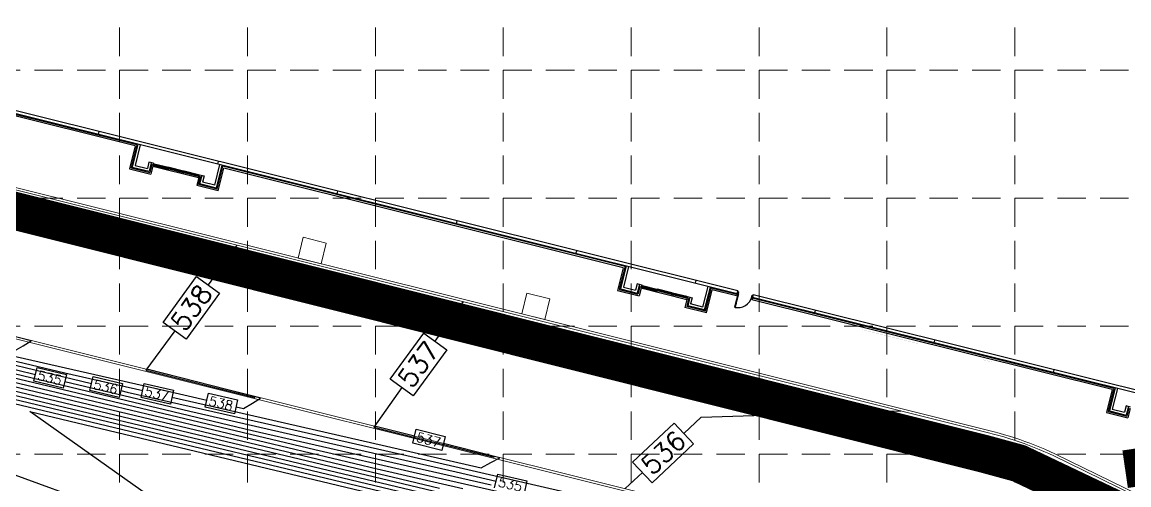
# Model space of a CAD drawing. Header units: feet. Extents: x 2597001 to 2598732, y 7017887 to 7019952.
# Drawn here: x 2597602.7 to 2597836.4, y 7018287.1 to 7018384.8 of the extents above; entities that cross this region are included whole.
import ezdxf

# ---------------------------------------------------------------- set-up
doc = ezdxf.new("R2010")
doc.units = ezdxf.units.FT
doc.header["$LTSCALE"] = 30
doc.header["$MEASUREMENT"] = 0
for name, pattern in [('18358A-BASE-GRAD$0$HIDDEN', [0.375, 0.25, -0.125]), ('18358A-BASE-SITE$0$DASHED2', [0.375, 0.25, -0.125]), ('18358A-BASE-SITE$0$DOT', [0.0624, 0.0312, -0.0312]), ('HIDDEN', [0.375, 0.25, -0.125])]:
    doc.linetypes.add(name, pattern=pattern)
doc.layers.add('18358A-BASE-SITE$0$A-Sidewalk', color=241, linetype='CONTINUOUS', lineweight=20)
doc.layers.add('18358A-BASE-SITE$0$Curb', color=1, linetype='CONTINUOUS', lineweight=9)
for name, color, linetype in [('18358A-BASE-SITE$0$JCP-A-DOOR', 1, 'CONTINUOUS'), ('18358A-BASE-SITE$0$JCP-A-GLAZ', 1, 'CONTINUOUS'), ('18358A-BASE-SITE$0$JCP-A-ROOF-ENTR', 1, '18358A-BASE-SITE$0$DOT'), ('18358A-BASE-SITE$0$JCP-A-WALL-FAC1', 1, 'CONTINUOUS'), ('18358A-BASE-SITE$0$JCP-A-WALL-FAC2', 1, 'CONTINUOUS'), ('18358A-BASE-SITE$0$JCP-A-WALL-FAC3', 1, 'CONTINUOUS'), ('EROSION BLANKET', 84, 'CONTINUOUS'), ('GRID', 254, 'HIDDEN'), ('LIMITS OF DISTURBANCE', 1, 'HIDDEN'), ('PC', 35, 'CONTINUOUS'), ('STORM', 5, 'CONTINUOUS')]:
    doc.layers.add(name, color=color, linetype=linetype)
doc.styles.add('L0.10-P', font='simplex.shx', dxfattribs={"height": 0.1})
doc.styles.add('L100', font='simplex.shx', dxfattribs={"height": 2})

msp = doc.modelspace()

# ---------------------------------------------------------------- linework, layer by layer
at = {"layer": '18358A-BASE-SITE$0$A-Sidewalk', "color": 7}
for p, q in [((2597660.99, 7018335.01), (2597662.08, 7018339.38)), ((2597662.08, 7018339.38), (2597666.94, 7018338.17)), ((2597666.94, 7018338.17), (2597665.85, 7018333.8)), ((2597665.85, 7018333.8), (2597660.99, 7018335.01)), ((2597708.22, 7018323.23), (2597709.31, 7018327.6)), ((2597709.31, 7018327.6), (2597714.17, 7018326.39)), ((2597714.17, 7018326.39), (2597713.08, 7018322.02)), ((2597713.08, 7018322.02), (2597708.22, 7018323.23))]:
    msp.add_line(p, q, dxfattribs=at)
at = {"layer": '18358A-BASE-SITE$0$Curb', "color": 7}
for p, q in [((2597806.74, 7018298.15), (2597479.04, 7018379.86)), ((2597642.86, 7018339.53), (2597479.16, 7018380.35)), ((2597491.91, 7018345.21), (2597763.22, 7018277.57)), ((2597492.03, 7018345.7), (2597763.34, 7018278.05)), ((2597806.86, 7018298.63), (2597642.86, 7018339.53)), ((2597823.81, 7018292.21), (2597860.61, 7018274.23)), ((2597823.59, 7018291.76), (2597860.39, 7018273.78))]:
    msp.add_line(p, q, dxfattribs=at)
for radius in [78.25, 78.75]:
    msp.add_arc((2597787.62, 7018222.27), radius, 62.6336, 75.8566, dxfattribs=at)
at = {"layer": '18358A-BASE-SITE$0$JCP-A-DOOR', "color": 7}
for points in [[(2597753.73, 7018327.58), (2597753.81, 7018327.9), (2597753.97, 7018327.86), (2597753.17, 7018324.63), (2597753.31, 7018324.59), (2597754.03, 7018327.5), (2597753.73, 7018327.58), (2597753.81, 7018327.9)], [(2597753.73, 7018327.58), (2597753.81, 7018327.9), (2597753.97, 7018327.86), (2597753.89, 7018327.54), (2597753.73, 7018327.58)]]:
    msp.add_lwpolyline(points, dxfattribs=at)
msp.add_lwpolyline([(2597756.96, 7018326.77), (2597756.8, 7018326.81), (2597756.88, 7018327.14), (2597757.04, 7018327.1)], close=True, dxfattribs=at)
msp.add_arc((2597753.89, 7018327.54), 3, 256.0002, 346.0002, dxfattribs=at)
at = {"layer": '18358A-BASE-SITE$0$JCP-A-GLAZ', "color": 7}
for p, q in [((2597630.49, 7018354.94), (2597630.4, 7018354.57)), ((2597630.54, 7018354.54), (2597630.4, 7018354.57)), ((2597630.63, 7018354.9), (2597630.49, 7018354.94)), ((2597630.54, 7018354.54), (2597630.63, 7018354.9)), ((2597630.54, 7018354.54), (2597633.57, 7018353.78)), ((2597630.59, 7018354.72), (2597633.62, 7018353.96)), ((2597630.63, 7018354.9), (2597633.66, 7018354.15)), ((2597633.57, 7018353.78), (2597633.66, 7018354.15)), ((2597633.57, 7018353.78), (2597633.71, 7018353.75)), ((2597633.66, 7018354.15), (2597633.8, 7018354.11)), ((2597633.71, 7018353.75), (2597633.8, 7018354.11)), ((2597636.74, 7018352.99), (2597633.71, 7018353.75)), ((2597636.79, 7018353.17), (2597633.76, 7018353.93)), ((2597636.83, 7018353.35), (2597633.8, 7018354.11)), ((2597636.74, 7018352.99), (2597636.83, 7018353.35)), ((2597636.88, 7018352.96), (2597636.74, 7018352.99)), ((2597636.97, 7018353.32), (2597636.83, 7018353.35)), ((2597636.88, 7018352.96), (2597636.97, 7018353.32)), ((2597639.91, 7018352.2), (2597636.88, 7018352.96)), ((2597639.96, 7018352.38), (2597636.93, 7018353.14)), ((2597640, 7018352.56), (2597636.97, 7018353.32)), ((2597639.91, 7018352.2), (2597640, 7018352.56)), ((2597639.91, 7018352.2), (2597640.05, 7018352.17)), ((2597640, 7018352.56), (2597640.15, 7018352.53)), ((2597640.05, 7018352.17), (2597640.15, 7018352.53)), ((2597733.57, 7018329.24), (2597733.48, 7018328.87)), ((2597733.62, 7018328.84), (2597733.48, 7018328.87)), ((2597733.71, 7018329.2), (2597733.57, 7018329.24)), ((2597733.62, 7018328.84), (2597733.71, 7018329.2)), ((2597733.62, 7018328.84), (2597736.65, 7018328.08)), ((2597733.66, 7018329.02), (2597736.69, 7018328.26)), ((2597733.71, 7018329.2), (2597736.74, 7018328.45)), ((2597736.65, 7018328.08), (2597736.74, 7018328.45)), ((2597736.65, 7018328.08), (2597736.79, 7018328.05)), ((2597736.74, 7018328.45), (2597736.88, 7018328.41)), ((2597736.79, 7018328.05), (2597736.88, 7018328.41)), ((2597739.82, 7018327.29), (2597736.79, 7018328.05)), ((2597739.86, 7018327.47), (2597736.84, 7018328.23)), ((2597739.91, 7018327.66), (2597736.88, 7018328.41)), ((2597739.82, 7018327.29), (2597739.91, 7018327.66)), ((2597739.96, 7018327.26), (2597739.82, 7018327.29)), ((2597740.05, 7018327.62), (2597739.91, 7018327.66)), ((2597739.96, 7018327.26), (2597740.05, 7018327.62)), ((2597742.99, 7018326.5), (2597739.96, 7018327.26)), ((2597743.04, 7018326.68), (2597740.01, 7018327.44)), ((2597743.08, 7018326.86), (2597740.05, 7018327.62)), ((2597742.99, 7018326.5), (2597743.08, 7018326.86)), ((2597742.99, 7018326.5), (2597743.13, 7018326.47)), ((2597743.08, 7018326.86), (2597743.22, 7018326.83)), ((2597743.13, 7018326.47), (2597743.22, 7018326.83))]:
    msp.add_line(p, q, dxfattribs=at)
at = {"layer": '18358A-BASE-SITE$0$JCP-A-ROOF-ENTR', "color": 7}
for p, q in [((2597753.75, 7018327.57), (2597753.84, 7018327.94)), ((2597753.75, 7018327.57), (2597753.89, 7018327.54)), ((2597753.98, 7018327.9), (2597753.84, 7018327.94)), ((2597753.89, 7018327.54), (2597753.98, 7018327.9)), ((2597756.8, 7018326.81), (2597756.89, 7018327.18)), ((2597756.89, 7018327.18), (2597757.03, 7018327.14)), ((2597756.94, 7018326.78), (2597757.03, 7018327.14)), ((2597756.8, 7018326.81), (2597756.94, 7018326.78))]:
    msp.add_line(p, q, dxfattribs=at)
at = {"layer": '18358A-BASE-SITE$0$JCP-A-ROOF-ENTR', "color": 7, "flags": 128}
msp.add_lwpolyline([(2597753.31, 7018324.59), (2597754.03, 7018327.5), (2597753.89, 7018327.54), (2597753.17, 7018324.63), (2597753.31, 7018324.59)], dxfattribs=at)
at = {"layer": '18358A-BASE-SITE$0$JCP-A-ROOF-ENTR', "color": 7}
msp.add_arc((2597753.9, 7018327.53), 2.99, 255.8864, 346.1139, dxfattribs=at)
at = {"layer": '18358A-BASE-SITE$0$JCP-A-WALL-FAC1', "color": 7}
for p, q in [((2597626.96, 7018358.9), (2597572.21, 7018372.55)), ((2597626.96, 7018358.9), (2597625.75, 7018354.05)), ((2597627.2, 7018359.02), (2597625.99, 7018354.19)), ((2597627.68, 7018358.9), (2597626.6, 7018354.55)), ((2597629.51, 7018355.23), (2597629.18, 7018353.91)), ((2597630.48, 7018354.99), (2597629.51, 7018355.23)), ((2597625.75, 7018354.05), (2597629.69, 7018353.07)), ((2597625.99, 7018354.19), (2597629.55, 7018353.3)), ((2597626.6, 7018354.55), (2597629.18, 7018353.91)), ((2597630, 7018355.11), (2597629.55, 7018353.3)), ((2597630.11, 7018354.73), (2597629.69, 7018353.07)), ((2597630.11, 7018354.73), (2597630.4, 7018354.66)), ((2597630.4, 7018354.66), (2597630.48, 7018354.99)), ((2597643.4, 7018350.37), (2597644.49, 7018354.71)), ((2597643.77, 7018349.76), (2597644.97, 7018354.59)), ((2597643.91, 7018349.52), (2597645.12, 7018354.37)), ((2597730.04, 7018333.2), (2597645.12, 7018354.37)), ((2597640.39, 7018352.17), (2597639.97, 7018350.5)), ((2597643.91, 7018349.52), (2597639.97, 7018350.5)), ((2597640.09, 7018352.24), (2597640.18, 7018352.57)), ((2597640.39, 7018352.17), (2597640.09, 7018352.24)), ((2597640.18, 7018352.57), (2597641.15, 7018352.33)), ((2597640.66, 7018352.45), (2597640.21, 7018350.65)), ((2597643.77, 7018349.76), (2597640.21, 7018350.65)), ((2597641.15, 7018352.33), (2597640.82, 7018351.01)), ((2597643.4, 7018350.37), (2597640.82, 7018351.01)), ((2597730.04, 7018333.2), (2597728.83, 7018328.35)), ((2597730.27, 7018333.32), (2597729.07, 7018328.49)), ((2597730.76, 7018333.2), (2597729.68, 7018328.86)), ((2597732.59, 7018329.53), (2597732.26, 7018328.21)), ((2597733.56, 7018329.29), (2597732.59, 7018329.53)), ((2597728.83, 7018328.35), (2597732.77, 7018327.37)), ((2597729.07, 7018328.49), (2597732.63, 7018327.61)), ((2597729.68, 7018328.86), (2597732.26, 7018328.21)), ((2597733.08, 7018329.41), (2597732.63, 7018327.61)), ((2597733.18, 7018329.03), (2597732.77, 7018327.37)), ((2597733.18, 7018329.03), (2597733.48, 7018328.96)), ((2597733.48, 7018328.96), (2597733.56, 7018329.29)), ((2597746.48, 7018324.67), (2597747.56, 7018329.01)), ((2597746.84, 7018324.06), (2597748.05, 7018328.89)), ((2597746.99, 7018323.82), (2597748.2, 7018328.67)), ((2597753.64, 7018327.31), (2597748.2, 7018328.67)), ((2597743.46, 7018326.47), (2597743.05, 7018324.8)), ((2597746.99, 7018323.82), (2597743.05, 7018324.8)), ((2597743.17, 7018326.54), (2597743.25, 7018326.87)), ((2597743.46, 7018326.47), (2597743.17, 7018326.54)), ((2597743.25, 7018326.87), (2597744.22, 7018326.63)), ((2597743.74, 7018326.75), (2597743.29, 7018324.95)), ((2597746.84, 7018324.06), (2597743.29, 7018324.95)), ((2597744.22, 7018326.63), (2597743.89, 7018325.31)), ((2597746.48, 7018324.67), (2597743.89, 7018325.31)), ((2597833.26, 7018307.46), (2597756.91, 7018326.5)), ((2597833.26, 7018307.46), (2597832.06, 7018302.61)), ((2597833.5, 7018307.58), (2597832.3, 7018302.75)), ((2597833.98, 7018307.46), (2597832.9, 7018303.12)), ((2597835.82, 7018303.8), (2597835.49, 7018302.47)), ((2597836.78, 7018303.56), (2597835.82, 7018303.8)), ((2597832.06, 7018302.61), (2597835.99, 7018301.63)), ((2597832.3, 7018302.75), (2597835.85, 7018301.87)), ((2597832.9, 7018303.12), (2597835.49, 7018302.47)), ((2597836.3, 7018303.68), (2597835.85, 7018301.87)), ((2597836.41, 7018303.29), (2597835.99, 7018301.63))]:
    msp.add_line(p, q, dxfattribs=at)
at = {"layer": '18358A-BASE-SITE$0$JCP-A-WALL-FAC2', "color": 7, "linetype": '18358A-BASE-SITE$0$DASHED2', "const_width": 0.00781}
msp.add_lwpolyline([(2597807.48, 7018313.58), (2597773.57, 7018322.03), (2597773.45, 7018321.54), (2597807.36, 7018313.09)], close=True, dxfattribs=at)
at = {"layer": '18358A-BASE-SITE$0$JCP-A-WALL-FAC3', "color": 7}
for p, q in [((2597626.6, 7018358.67), (2597572.14, 7018372.25)), ((2597753.68, 7018327.48), (2597572.25, 7018372.72)), ((2597753.83, 7018328.07), (2597572.4, 7018373.3)), ((2597618.87, 7018361.09), (2597619.01, 7018361.68)), ((2597626.6, 7018358.67), (2597625.39, 7018353.83)), ((2597644.07, 7018354.81), (2597644.22, 7018355.4)), ((2597625.39, 7018353.83), (2597629.91, 7018352.7)), ((2597630.4, 7018354.66), (2597629.91, 7018352.7)), ((2597640.01, 7018351.9), (2597630.32, 7018354.31)), ((2597644.13, 7018349.15), (2597645.34, 7018354)), ((2597729.67, 7018332.97), (2597645.34, 7018354)), ((2597640.09, 7018352.24), (2597639.61, 7018350.28)), ((2597644.13, 7018349.15), (2597639.61, 7018350.28)), ((2597669.27, 7018348.53), (2597669.42, 7018349.11)), ((2597694.48, 7018342.24), (2597694.62, 7018342.83)), ((2597719.68, 7018335.96), (2597719.83, 7018336.54)), ((2597729.67, 7018332.97), (2597728.47, 7018328.13)), ((2597744.89, 7018329.67), (2597745.03, 7018330.26)), ((2597728.47, 7018328.13), (2597732.99, 7018327)), ((2597733.48, 7018328.96), (2597732.99, 7018327)), ((2597743.09, 7018326.2), (2597733.39, 7018328.62)), ((2597747.21, 7018323.45), (2597748.42, 7018328.3)), ((2597753.57, 7018327.02), (2597748.42, 7018328.3)), ((2597753.83, 7018328.07), (2597753.57, 7018327.02)), ((2597757.1, 7018327.25), (2597756.84, 7018326.2)), ((2597846, 7018305.09), (2597757.1, 7018327.25)), ((2597743.17, 7018326.54), (2597742.68, 7018324.58)), ((2597832.9, 7018307.24), (2597756.84, 7018326.2)), ((2597846.44, 7018304.35), (2597756.96, 7018326.67)), ((2597747.21, 7018323.45), (2597742.68, 7018324.58)), ((2597770.09, 7018323.39), (2597770.24, 7018323.98)), ((2597795.29, 7018317.11), (2597795.44, 7018317.69)), ((2597820.5, 7018310.82), (2597820.64, 7018311.41)), ((2597832.9, 7018307.24), (2597831.69, 7018302.39)), ((2597831.69, 7018302.39), (2597836.21, 7018301.26)), ((2597836.7, 7018303.22), (2597836.21, 7018301.26))]:
    msp.add_line(p, q, dxfattribs=at)
at = {"layer": 'EROSION BLANKET', "const_width": 8, "flags": 128}
msp.add_lwpolyline([(2597853.53, 7018293.05), (2597835.62, 7018290.44)], dxfattribs=at)
at = {"layer": 'GRID', "color": 252, "linetype": 'HIDDEN', "lineweight": 0, "ltscale": 0.8}
for p, q in [((2597623.33, 7018941.62), (2597623.33, 7017996.5)), ((2597650.33, 7018941.62), (2597650.33, 7017996.5)), ((2597677.33, 7018941.62), (2597677.33, 7017996.5)), ((2597704.33, 7018941.62), (2597704.33, 7017996.5)), ((2597731.33, 7018941.62), (2597731.33, 7017996.5)), ((2597758.33, 7018941.62), (2597758.33, 7017996.5)), ((2597785.33, 7018941.62), (2597785.33, 7017996.5)), ((2597812.33, 7018941.62), (2597812.33, 7017996.5)), ((2597029.33, 7018374.62), (2598703.33, 7018374.62)), ((2597029.33, 7018347.62), (2598703.33, 7018347.62)), ((2597029.33, 7018320.62), (2598703.33, 7018320.62)), ((2597029.33, 7018293.62), (2598703.33, 7018293.62))]:
    msp.add_line(p, q, dxfattribs=at)
at = {"layer": 'LIMITS OF DISTURBANCE', "ltscale": 4, "const_width": 8, "flags": 128}
msp.add_lwpolyline([(2597813.14, 7018291.7), (2597853.75, 7018272.39), (2597938.45, 7018608.01), (2597851.65, 7018629.15), (2597842.88, 7018633.29, 0.129469), (2597672.69, 7018674.15), (2597664.73, 7018675.69), (2597590.03, 7018693.84), (2597544.64, 7018515.12), (2597438.53, 7018464.67), (2597389.52, 7018413.38), (2597469.13, 7018378.04), (2597806.06, 7018293.63)], format="xyb", close=True, dxfattribs=at)
at = {"layer": 'PC', "color": 35}
for p, q in [((2597648.09, 7018337.71), (2597642.02, 7018329.37)), ((2597632.53, 7018321.43), (2597639.59, 7018331.13)), ((2597639.59, 7018331.13), (2597644.44, 7018327.6)), ((2597644.44, 7018327.6), (2597637.38, 7018317.9)), ((2597695.86, 7018325.8), (2597689.9, 7018317.45)), ((2597637.38, 7018317.9), (2597632.53, 7018321.43)), ((2597634.96, 7018319.66), (2597628.88, 7018311.32)), ((2597680.46, 7018309.47), (2597687.52, 7018319.18)), ((2597687.52, 7018319.18), (2597692.38, 7018315.65)), ((2597692.38, 7018315.65), (2597685.32, 7018305.94)), ((2597628.88, 7018311.32), (2597651.88, 7018305.58)), ((2597685.32, 7018305.94), (2597680.46, 7018309.47)), ((2597682.94, 7018307.68), (2597676.98, 7018299.33)), ((2597746.11, 7018301.39), (2597788.23, 7018302.76)), ((2597676.98, 7018299.33), (2597702.43, 7018292.98)), ((2597731.64, 7018291.96), (2597740.41, 7018300.16)), ((2597740.41, 7018300.16), (2597744.51, 7018295.78)), ((2597742.46, 7018297.97), (2597746.11, 7018301.39)), ((2597744.51, 7018295.78), (2597735.74, 7018287.58)), ((2597826.21, 7018279.28), (2597816.35, 7018294.13)), ((2597730.04, 7018286.35), (2597733.69, 7018289.77)), ((2597735.74, 7018287.58), (2597731.64, 7018291.96))]:
    msp.add_line(p, q, dxfattribs=at)
at = {"layer": 'PC', "color": 35, "linetype": 'Continuous'}
for p, q in [((2597564.53, 7018320.25, 535), (2597605.57, 7018310.45, 535)), ((2597564.53, 7018320.25, 535), (2597605.57, 7018310.45, 535)), ((2597605.92, 7018311.91, 535), (2597612.08, 7018310.44, 535)), ((2597605.92, 7018311.91, 535), (2597612.08, 7018310.44, 535)), ((2597601.32, 7018310.56, 534), (2597651.33, 7018298.63, 534)), ((2597601.32, 7018310.56, 534), (2597651.33, 7018298.63, 534)), ((2597611.73, 7018308.98, 535), (2597638.14, 7018302.68, 535)), ((2597611.73, 7018308.98, 535), (2597638.14, 7018302.68, 535)), ((2597627.87, 7018305.58, 537), (2597628.53, 7018308.5, 537)), ((2597627.87, 7018305.58, 537), (2597628.53, 7018308.5, 537)), ((2597623.22, 7018305.6, 536), (2597617.06, 7018307.07, 536)), ((2597623.22, 7018305.6, 536), (2597617.06, 7018307.07, 536)), ((2597623.57, 7018307.06, 536), (2597624.95, 7018306.73, 536)), ((2597623.57, 7018307.06, 536), (2597624.95, 7018306.73, 536)), ((2597634.71, 7018307.1, 537), (2597634.04, 7018304.17, 537)), ((2597634.71, 7018307.1, 537), (2597634.04, 7018304.17, 537)), ((2597641.39, 7018303.55, 538), (2597642.06, 7018306.47, 538)), ((2597641.39, 7018303.55, 538), (2597642.06, 7018306.47, 538)), ((2597642.06, 7018306.47, 538), (2597648.23, 7018305.07, 538)), ((2597642.06, 7018306.47, 538), (2597648.23, 7018305.07, 538)), ((2597648.23, 7018305.07, 538), (2597647.57, 7018302.14, 538)), ((2597648.23, 7018305.07, 538), (2597647.57, 7018302.14, 538)), ((2597647.57, 7018302.14, 538), (2597641.39, 7018303.55, 538)), ((2597647.57, 7018302.14, 538), (2597641.39, 7018303.55, 538)), ((2597685.21, 7018295.95, 537), (2597685.95, 7018298.86, 537)), ((2597685.21, 7018295.95, 537), (2597685.95, 7018298.86, 537)), ((2597692.09, 7018297.31, 537), (2597691.35, 7018294.4, 537)), ((2597692.09, 7018297.31, 537), (2597691.35, 7018294.4, 537)), ((2597679.64, 7018295.33, 537), (2597699.67, 7018290.73, 537)), ((2597679.64, 7018295.33, 537), (2597699.67, 7018290.73, 537)), ((2597701.73, 7018291.85, 537), (2597703.57, 7018292.85, 537)), ((2597701.73, 7018291.85, 537), (2597703.57, 7018292.85, 537)), ((2597677.7, 7018290.52, 532), (2597695.82, 7018286.39, 532)), ((2597677.7, 7018290.52, 532), (2597695.82, 7018286.39, 532)), ((2597685.33, 7018289.83, 533), (2597709.19, 7018284.41, 533)), ((2597685.33, 7018289.83, 533), (2597709.19, 7018284.41, 533)), ((2597699.67, 7018290.73, 537), (2597701.73, 7018291.85, 537)), ((2597699.67, 7018290.73, 537), (2597701.73, 7018291.85, 537)), ((2597703.15, 7018289.4, 535), (2597709.32, 7018287.98, 535)), ((2597703.15, 7018289.4, 535), (2597709.32, 7018287.98, 535))]:
    msp.add_line(p, q, dxfattribs=at)
at = {"layer": 'PC', "color": 35, "linetype": 'Continuous', "extrusion": (-0.23215, -0.97268, 0)}
for p, q in [((2597567.92, 7018320.34, 536), (2597617.41, 7018308.53, 536)), ((2597567.92, 7018320.34, 536), (2597617.41, 7018308.53, 536)), ((2597571.31, 7018320.44, 537), (2597611.76, 7018310.78, 537)), ((2597571.31, 7018320.44, 537), (2597611.76, 7018310.78, 537)), ((2597537.41, 7018319.48, 527), (2597743.65, 7018270.26, 527)), ((2597537.41, 7018319.48, 527), (2597743.65, 7018270.26, 527)), ((2597540.8, 7018319.57, 528), (2597730.46, 7018274.31, 528)), ((2597540.8, 7018319.57, 528), (2597730.46, 7018274.31, 528)), ((2597551.14, 7018318.01, 529), (2597717.27, 7018278.36, 529)), ((2597551.14, 7018318.01, 529), (2597717.27, 7018278.36, 529)), ((2597562.7, 7018316.16, 530), (2597701.89, 7018282.94, 530)), ((2597562.7, 7018316.16, 530), (2597701.89, 7018282.94, 530)), ((2597581.01, 7018313.6, 532), (2597677.7, 7018290.52, 532)), ((2597581.01, 7018313.6, 532), (2597677.7, 7018290.52, 532)), ((2597591.84, 7018311.92, 533), (2597664.52, 7018294.57, 533)), ((2597591.84, 7018311.92, 533), (2597664.52, 7018294.57, 533)), ((2597611.38, 7018307.52, 535), (2597605.22, 7018308.99, 535)), ((2597611.38, 7018307.52, 535), (2597605.22, 7018308.99, 535)), ((2597617.76, 7018309.99, 536), (2597623.92, 7018308.52, 536)), ((2597617.76, 7018309.99, 536), (2597623.92, 7018308.52, 536))]:
    msp.add_line(p, q, dxfattribs=at)
at = {"layer": 'PC', "color": 35, "extrusion": (-0.245785, -0.969324, 0)}
msp.add_line((2597604.66, 7018317.51, 539), (2597587.06, 7018321.98, 539), dxfattribs=at)
msp.add_line((2597604.66, 7018317.51, 539), (2597587.06, 7018321.98, 539), dxfattribs=at)
at = {"layer": 'PC', "color": 35, "extrusion": (0.513278, -0.858223, 0)}
for p, q in [((2597601.01, 7018315.33, 539), (2597602.94, 7018316.48, 539)), ((2597601.01, 7018315.33, 539), (2597602.94, 7018316.48, 539)), ((2597602.94, 7018316.48, 539), (2597604.66, 7018317.51, 539)), ((2597602.94, 7018316.48, 539), (2597604.66, 7018317.51, 539))]:
    msp.add_line(p, q, dxfattribs=at)
at = {"layer": 'PC', "color": 35, "linetype": 'Continuous', "extrusion": (0.23215, 0.97268, 0)}
msp.add_line((2597571.84, 7018314.88, 531), (2597690.89, 7018286.47, 531), dxfattribs=at)
msp.add_line((2597571.84, 7018314.88, 531), (2597690.89, 7018286.47, 531), dxfattribs=at)
at = {"layer": 'PC', "color": 35, "extrusion": (-0.222117, -0.97502, 0)}
msp.add_line((2597598.57, 7018314.84, 538), (2597632.91, 7018307.02, 538), dxfattribs=at)
msp.add_line((2597598.57, 7018314.84, 538), (2597632.91, 7018307.02, 538), dxfattribs=at)
at = {"layer": 'PC', "color": 35, "linetype": 'Continuous', "extrusion": (0.97268, -0.23215, 0)}
for p, q in [((2597605.22, 7018308.99, 535), (2597605.92, 7018311.91, 535)), ((2597605.22, 7018308.99, 535), (2597605.92, 7018311.91, 535)), ((2597612.08, 7018310.44, 535), (2597611.38, 7018307.52, 535)), ((2597612.08, 7018310.44, 535), (2597611.38, 7018307.52, 535)), ((2597617.06, 7018307.07, 536), (2597617.76, 7018309.99, 536)), ((2597617.06, 7018307.07, 536), (2597617.76, 7018309.99, 536)), ((2597623.92, 7018308.52, 536), (2597623.22, 7018305.6, 536)), ((2597623.92, 7018308.52, 536), (2597623.22, 7018305.6, 536))]:
    msp.add_line(p, q, dxfattribs=at)
at = {"layer": 'PC', "color": 35, "linetype": 'Continuous', "extrusion": (-0.222117, -0.97502, 0)}
for p, q in [((2597611.76, 7018310.78, 537), (2597628.2, 7018307.04, 537)), ((2597611.76, 7018310.78, 537), (2597628.2, 7018307.04, 537)), ((2597628.53, 7018308.5, 537), (2597634.71, 7018307.1, 537)), ((2597628.53, 7018308.5, 537), (2597634.71, 7018307.1, 537)), ((2597624.95, 7018306.73, 536), (2597653.88, 7018300.14, 536)), ((2597624.95, 7018306.73, 536), (2597653.88, 7018300.14, 536)), ((2597634.04, 7018304.17, 537), (2597627.87, 7018305.58, 537)), ((2597634.04, 7018304.17, 537), (2597627.87, 7018305.58, 537)), ((2597634.38, 7018305.63, 537), (2597643.39, 7018303.58, 537)), ((2597634.38, 7018305.63, 537), (2597643.39, 7018303.58, 537)), ((2597638.14, 7018302.68, 535), (2597664.36, 7018296.7, 535)), ((2597638.14, 7018302.68, 535), (2597664.36, 7018296.7, 535)), ((2597651.33, 7018298.63, 534), (2597674.85, 7018293.27, 534)), ((2597651.33, 7018298.63, 534), (2597674.85, 7018293.27, 534)), ((2597664.52, 7018294.57, 533), (2597685.33, 7018289.83, 533)), ((2597664.52, 7018294.57, 533), (2597685.33, 7018289.83, 533))]:
    msp.add_line(p, q, dxfattribs=at)
at = {"layer": 'PC', "color": 35, "extrusion": (-0.245835, -0.969312, 0)}
msp.add_line((2597653.07, 7018305.44, 538), (2597629.04, 7018311.54, 538), dxfattribs=at)
msp.add_line((2597653.07, 7018305.44, 538), (2597629.04, 7018311.54, 538), dxfattribs=at)
at = {"layer": 'PC', "color": 35, "extrusion": (-0.221788, -0.975095, 0)}
for p, q in [((2597632.91, 7018307.02, 538), (2597641.73, 7018305.01, 538)), ((2597632.91, 7018307.02, 538), (2597641.73, 7018305.01, 538)), ((2597647.9, 7018303.61, 538), (2597649.45, 7018303.25, 538)), ((2597647.9, 7018303.61, 538), (2597649.45, 7018303.25, 538))]:
    msp.add_line(p, q, dxfattribs=at)
at = {"layer": 'PC', "color": 35, "extrusion": (0.518766, -0.854916, 0)}
for p, q in [((2597649.45, 7018303.25, 538), (2597651.36, 7018304.41, 538)), ((2597649.45, 7018303.25, 538), (2597651.36, 7018304.41, 538)), ((2597651.36, 7018304.41, 538), (2597653.07, 7018305.44, 538)), ((2597651.36, 7018304.41, 538), (2597653.07, 7018305.44, 538))]:
    msp.add_line(p, q, dxfattribs=at)
at = {"layer": 'PC', "color": 35, "extrusion": (-0.23215, -0.97268, 0)}
msp.add_line((2597604.35, 7018302.6, 526), (2597756.84, 7018266.2, 526), dxfattribs=at)
msp.add_line((2597604.35, 7018302.6, 526), (2597756.84, 7018266.2, 526), dxfattribs=at)
at = {"layer": 'PC', "color": 35, "extrusion": (-0.577234, -0.816579, 0)}
msp.add_line((2597633.36, 7018282.09, 526), (2597604.35, 7018302.6, 526), dxfattribs=at)
msp.add_line((2597633.36, 7018282.09, 526), (2597604.35, 7018302.6, 526), dxfattribs=at)
at = {"layer": 'PC', "color": 35, "linetype": 'Continuous', "extrusion": (-0.221788, -0.975095, 0)}
for p, q in [((2597643.39, 7018303.58, 537), (2597679.64, 7018295.33, 537)), ((2597643.39, 7018303.58, 537), (2597679.64, 7018295.33, 537)), ((2597653.88, 7018300.14, 536), (2597687.03, 7018292.6, 536)), ((2597653.88, 7018300.14, 536), (2597687.03, 7018292.6, 536))]:
    msp.add_line(p, q, dxfattribs=at)
at = {"layer": 'PC', "color": 35, "linetype": 'Continuous', "extrusion": (-0.245479, -0.969402, 0)}
for p, q in [((2597685.58, 7018297.41, 537), (2597677.14, 7018299.54, 537)), ((2597685.58, 7018297.41, 537), (2597677.14, 7018299.54, 537)), ((2597694.76, 7018295.08, 537), (2597691.72, 7018295.85, 537)), ((2597694.76, 7018295.08, 537), (2597691.72, 7018295.85, 537)), ((2597703.57, 7018292.85, 537), (2597694.76, 7018295.08, 537)), ((2597703.57, 7018292.85, 537), (2597694.76, 7018295.08, 537))]:
    msp.add_line(p, q, dxfattribs=at)
at = {"layer": 'PC', "color": 35, "linetype": 'Continuous', "extrusion": (0.245479, 0.969402, 0)}
for p, q in [((2597685.95, 7018298.86, 537), (2597692.09, 7018297.31, 537)), ((2597685.95, 7018298.86, 537), (2597692.09, 7018297.31, 537)), ((2597691.35, 7018294.4, 537), (2597685.21, 7018295.95, 537)), ((2597691.35, 7018294.4, 537), (2597685.21, 7018295.95, 537))]:
    msp.add_line(p, q, dxfattribs=at)
at = {"layer": 'PC', "color": 35, "linetype": 'Continuous', "extrusion": (0.221788, 0.975095, 0)}
for p, q in [((2597664.36, 7018296.7, 535), (2597694.41, 7018289.87, 535)), ((2597664.36, 7018296.7, 535), (2597694.41, 7018289.87, 535)), ((2597674.85, 7018293.27, 534), (2597701.8, 7018287.14, 534)), ((2597674.85, 7018293.27, 534), (2597701.8, 7018287.14, 534))]:
    msp.add_line(p, q, dxfattribs=at)
at = {"layer": 'PC', "color": 35, "linetype": 'Continuous', "extrusion": (0.223929, 0.974605, 0)}
msp.add_line((2597687.03, 7018292.6, 536), (2597730.74, 7018282.56, 536), dxfattribs=at)
msp.add_line((2597687.03, 7018292.6, 536), (2597730.74, 7018282.56, 536), dxfattribs=at)
at = {"layer": 'PC', "color": 35, "linetype": 'Continuous', "extrusion": (-0.223929, -0.974605, 0)}
msp.add_line((2597694.41, 7018289.87, 535), (2597702.81, 7018287.94, 535), dxfattribs=at)
msp.add_line((2597694.41, 7018289.87, 535), (2597702.81, 7018287.94, 535), dxfattribs=at)
at = {"layer": 'PC', "color": 35, "linetype": 'Continuous', "extrusion": (0.974605, -0.223929, 0)}
for p, q in [((2597702.48, 7018286.48, 535), (2597703.15, 7018289.4, 535)), ((2597702.48, 7018286.48, 535), (2597703.15, 7018289.4, 535)), ((2597709.32, 7018287.98, 535), (2597708.65, 7018285.06, 535)), ((2597709.32, 7018287.98, 535), (2597708.65, 7018285.06, 535))]:
    msp.add_line(p, q, dxfattribs=at)
at = {"layer": 'STORM', "color": 170}
msp.add_line((2597487.15, 7018330.74, 526.5), (2597660.37, 7018267.73, 526.5), dxfattribs=at)
msp.add_line((2597487.15, 7018330.74, 526.5), (2597660.37, 7018267.73, 526.5), dxfattribs=at)
at = {"layer": 'STORM', "color": 170, "linetype": '18358A-BASE-GRAD$0$HIDDEN'}
for centre, radius, start, end in [((2597094.87, 7019225.1), 1236.79, 294.93224, 315.23333), ((2597094.87, 7019225.1), 1236.79, 294.93224, 315.23333), ((2597094.87, 7019225.1), 1238.79, 294.93224, 315.28612), ((2597094.87, 7019225.1), 1238.79, 294.93224, 315.28612), ((2597133.75, 7019178.63), 1162.09, 296.63259, 314.45147), ((2597133.75, 7019178.63), 1162.09, 296.63259, 314.45147), ((2597133.75, 7019178.63), 1164.09, 296.63259, 314.50259), ((2597133.75, 7019178.63), 1164.09, 296.63259, 314.50259)]:
    msp.add_arc(centre, radius, start, end, dxfattribs=at)

# ---------------------------------------------------------------- texts
at = {"layer": 'PC', "color": 35}
for s, height, rotation, style, p in [('538', 4, 53.961, 'L100', (2597637.08, 7018319.18)), ('537', 4, 53.961, 'L100', (2597685.01, 7018307.23)), ('535', 2, 346.5763, 'L0.10-P', (2597605.83, 7018309.36, 535)), ('535', 2, 346.5763, 'L0.10-P', (2597605.83, 7018309.36, 535)), ('536', 2, 346.5763, 'L0.10-P', (2597617.66, 7018307.44, 536)), ('536', 2, 346.5763, 'L0.10-P', (2597617.66, 7018307.44, 536)), ('537', 2, 347.1666, 'L0.10-P', (2597628.47, 7018305.95, 537)), ('537', 2, 347.1666, 'L0.10-P', (2597628.47, 7018305.95, 537)), ('538', 2, 347.1859, 'L0.10-P', (2597641.99, 7018303.92, 538)), ('538', 2, 347.1859, 'L0.10-P', (2597641.99, 7018303.92, 538)), ('537', 2, 345.7899, 'L0.10-P', (2597685.82, 7018296.32, 537)), ('537', 2, 345.7899, 'L0.10-P', (2597685.82, 7018296.32, 537)), ('536', 4, 43.092, 'L100', (2597735.76, 7018288.96)), ('535', 2, 347.0601, 'L0.10-P', (2597703.08, 7018286.85, 535)), ('535', 2, 347.0601, 'L0.10-P', (2597703.08, 7018286.85, 535))]:
    msp.add_text(s, height=height, rotation=rotation, dxfattribs=dict(at, style=style)).set_placement(p)

doc.saveas('drawing.dxf')
